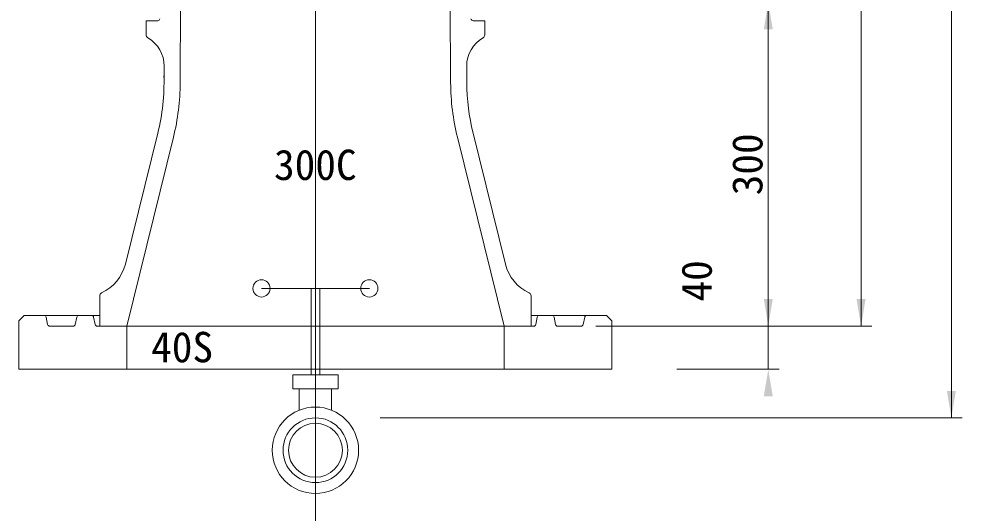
# Model space of a CAD drawing. Units: millimetres, scale not verified. Extents: x -6861 to 6861, y -3554 to 3095.
# Drawn here: x 2948 to 3822, y -67 to 390 of the extents above; entities that cross this region are included whole.
import ezdxf
from ezdxf.enums import TextEntityAlignment as Align

# ---------------------------------------------------------------- set-up
doc = ezdxf.new("R2010")
doc.units = ezdxf.units.MM
doc.header["$LTSCALE"] = 20
for name, color, linetype, lineweight in [('0-3_TEMP', 3, 'Continuous', 18), ('0-4_細線', 7, 'Continuous', 18), ('0-6_寸法', 1, 'Continuous', 18)]:
    doc.layers.add(name, color=color, linetype=linetype, lineweight=lineweight)
doc.layers.add('0-7_注釈', color=1, linetype='Continuous')
doc.styles.add('ＭＳ ゴシック', font='')
doc.styles.get('ＭＳ ゴシック').set_extended_font_data('MS Gothic')

msp = doc.modelspace()

# ---------------------------------------------------------------- linework, layer by layer
at = {"layer": '0-3_TEMP'}
for p, q in [((3222.8, 420.78), (3222.8, 120.78)), ((3222.8, -238.72), (3222.8, 224.28))]:
    msp.add_line(p, q, dxfattribs=at)
at = {"layer": '0-4_細線'}
for p, q in [((3097.43, 331.44), (3097.8, 405.78)), ((3348.17, 331.44), (3347.8, 405.78)), ((3065.8, 388.78), (3076.57, 388.78)), ((3065.8, 388.78), (3065.8, 375.58)), ((3379.8, 388.78), (3369.02, 388.78)), ((3379.8, 388.78), (3379.8, 375.58)), ((3082.5, 346.73), (3082.43, 331.52)), ((3363.18, 331.48), (3363.1, 346.74)), ((3076.57, 284.47), (3046.56, 163.22)), ((3047.8, 105.78), (3091.13, 280.86)), ((3397.8, 105.78), (3354.46, 280.86)), ((3399.03, 163.22), (3368.97, 284.66)), ((3172.8, 140.78), (3272.8, 140.78)), ((3218.8, 140.78), (3218.8, 60.78)), ((3226.8, 140.78), (3226.8, 60.78)), ((3022.8, 133.81), (3022.8, 105.78)), ((3422.8, 133.81), (3422.8, 105.78)), ((2973.12, 114.17), (2974.48, 107.38)), ((3000.12, 107.38), (3001.48, 114.17)), ((3015.16, 115.78), (3022.8, 115.78)), ((3017.12, 114.17), (3018.48, 107.38)), ((3422.8, 115.78), (3430.44, 115.78)), ((3428.48, 114.17), (3427.12, 107.38)), ((3430.44, 115.78), (3492.8, 115.78)), ((3430.44, 115.78), (3442.16, 115.78)), ((3445.48, 107.38), (3444.12, 114.17)), ((3472.48, 114.17), (3471.12, 107.38)), ((3497.8, 110.78), (3492.8, 115.78)), ((2976.44, 105.78), (2998.16, 105.78)), ((3222.8, 105.78), (3020.44, 105.78)), ((3047.8, 65.78), (3047.8, 105.78)), ((3222.8, 105.78), (3425.16, 105.78)), ((3397.8, 65.78), (3397.8, 105.78)), ((3469.16, 105.78), (3447.44, 105.78)), ((3497.8, 110.78), (3497.8, 65.78)), ((2947.8, 65.78), (3497.8, 65.78)), ((3201.8, 60.78), (3243.8, 60.78)), ((3201.8, 47.55), (3201.8, 60.78)), ((3243.8, 47.55), (3243.8, 60.78)), ((3201.8, 47.55), (3243.8, 47.55)), ((3207.8, 27.86), (3207.8, 47.55)), ((3237.8, 27.86), (3237.8, 47.55))]:
    msp.add_line(p, q, dxfattribs=at)
for points in [[(2952.8, 115.78), (2947.8, 110.78), (2947.8, 65.78)], [(2952.8, 115.78), (3015.16, 115.78), (3003.44, 115.78)]]:
    msp.add_lwpolyline(points, dxfattribs=at)
for centre, radius in [((3172.8, 140.78), 8), ((3272.8, 140.78), 8), ((3222.8, -9.22), 40), ((3222.8, -9.22), 30), ((3222.8, -9.22), 25)]:
    msp.add_circle(centre, radius, dxfattribs=at)
for centre, radius, start, end in [((3076.57, 390.78), 2, 270, 351.633), ((3369.02, 390.78), 2, 188.367, 270), ((3068.8, 375.58), 3, 180, 240.41), ((3052.5, 346.88), 30, 359.713, 60.41), ((3393.1, 346.89), 30, 119.608, 180.287), ((3376.8, 375.58), 3, 299.608, 0), ((2882.43, 332.52), 200, 346.099, 1.51), ((2882.43, 332.52), 215, 346.099, 359.713), ((3563.17, 332.52), 215, 180.287, 193.901), ((3563.17, 332.48), 200, 180.287, 193.833), ((3007.73, 172.83), 40, 294.84, 346.099), ((3437.86, 172.83), 40, 193.901, 245.161), ((3025.8, 133.81), 3, 114.838, 179.998), ((3419.8, 133.81), 3, 0.002, 65.162), ((2971.16, 113.78), 2, 11.309, 90), ((3003.44, 113.78), 2, 90, 168.691), ((3015.16, 113.78), 2, 11.309, 90), ((3430.44, 113.78), 2, 90, 168.691), ((3442.16, 113.78), 2, 11.309, 90), ((3474.44, 113.78), 2, 90, 168.691), ((2976.44, 107.78), 2, 191.309, 270), ((2998.16, 107.78), 2, 270, 348.691), ((3020.44, 107.78), 2, 191.309, 270), ((3425.16, 107.78), 2, 270, 348.691), ((3447.44, 107.78), 2, 191.309, 270), ((3469.16, 107.78), 2, 270, 348.691)]:
    msp.add_arc(centre, radius, start, end, dxfattribs=at)
at = {"layer": '0-6_寸法'}
for p, q in [((3642.74, 65.78), (3642.74, 1120.78)), ((3728.79, 105.78), (3728.79, 1120.78)), ((3812.5, 20.78), (3812.5, 1120.78)), ((3482.8, 105.78), (3738.79, 105.78)), ((3482.8, 105.78), (3652.74, 105.78)), ((3482.8, 105.78), (3652.74, 105.78)), ((3557.8, 65.78), (3652.74, 65.78)), ((3282.8, 20.78), (3822.5, 20.78))]:
    msp.add_line(p, q, dxfattribs=at)
for points in [[(3638.57, 380.78), (3642.74, 405.78), (3646.9, 380.78)], [(3638.57, 130.78), (3642.74, 105.78), (3646.9, 130.78)], [(3638.57, 130.78), (3642.74, 105.78), (3646.9, 130.78)], [(3724.63, 130.78), (3728.79, 105.78), (3732.96, 130.78)], [(3638.57, 40.78), (3642.74, 65.78), (3646.9, 40.78)], [(3808.33, 45.78), (3812.5, 20.78), (3816.66, 45.78)]]:
    msp.add_solid(points, dxfattribs=at)

# ---------------------------------------------------------------- texts
at = {"layer": '0-6_寸法', "style": 'ＭＳ ゴシック'}
for s, p in [('300', (3645.78, 226.98)), ('40', (3598.82, 128.58))]:
    msp.add_text(s, height=28.15, rotation=90, dxfattribs=at).set_placement(p, align=Align.BOTTOM_LEFT)
at = {"layer": '0-7_注釈', "style": 'ＭＳ ゴシック'}
for s, p in [('300C', (3184.4, 232.74)), ('40S', (3070.45, 63.85))]:
    msp.add_text(s, height=28.15, dxfattribs=at).set_placement(p, align=Align.BOTTOM_LEFT)

doc.saveas('drawing.dxf')
